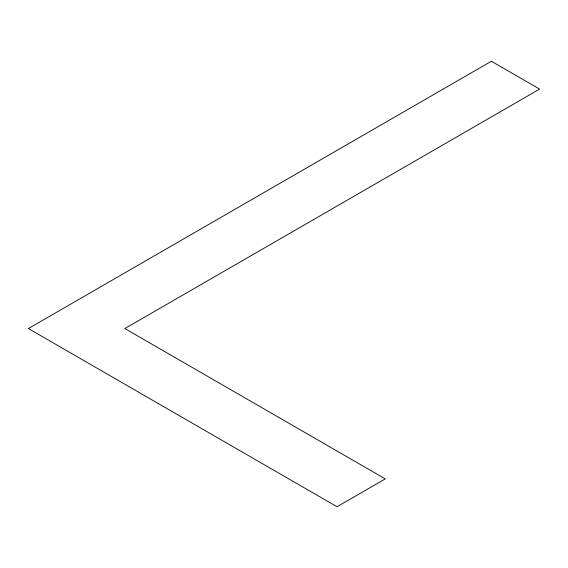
<?xml version="1.0" encoding="UTF-8"?>
<svg xmlns="http://www.w3.org/2000/svg" width="568" height="568" viewBox="0 0 568 568"><rect width="100%" height="100%" fill="white"/><g stroke="black" fill="none" stroke-linecap="round" stroke-linejoin="round"><path stroke-width="0.85" d="M491.377 61.252L28.4 328.553L337.051 506.748L385.274 478.902L124.853 328.553L539.6 89.098L491.377 61.252"/></g></svg>
